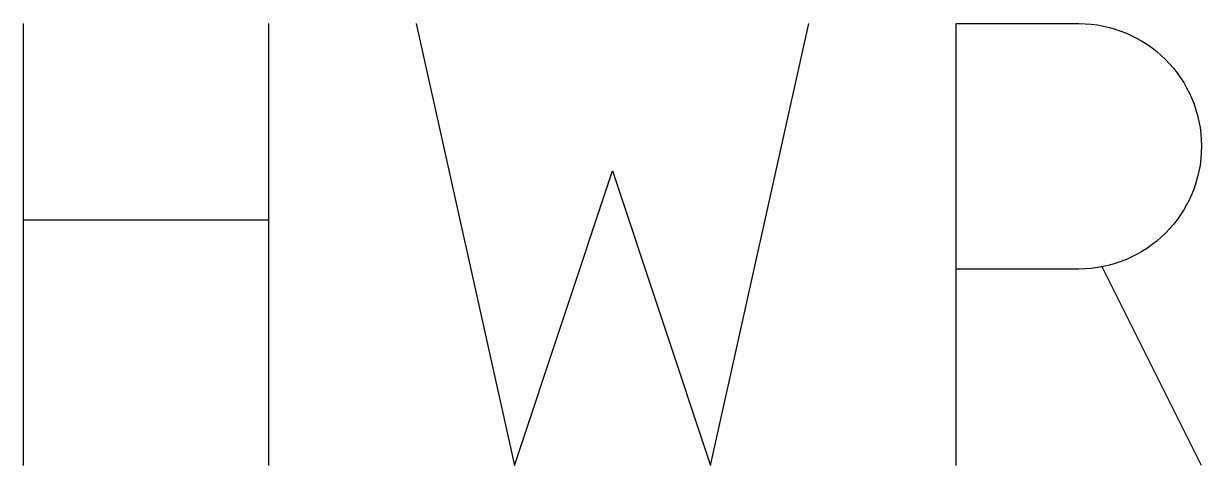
# Model space of a CAD drawing. Header units: millimetres. Extents: x -3.33 to 3.33, y -1.25 to 1.25.
import ezdxf

# ---------------------------------------------------------------- set-up
doc = ezdxf.new("R2010")
doc.units = ezdxf.units.MM

msp = doc.modelspace()

# ---------------------------------------------------------------- linework, layer by layer
at = {"color": 0}
for points in [[(-3.3333, -1.25), (-3.3333, 1.25)], [(-1.9444, -1.25), (-1.9444, 1.25)], [(-1.1111, 1.25), (-0.5556, -1.25), (0, 0.4167), (0.5556, -1.25), (1.1111, 1.25)], [(-3.3333, 0.1389), (-1.9444, 0.1389)], [(3.3333, -1.25), (2.7719, -0.126)]]:
    msp.add_lwpolyline(points, dxfattribs=at)
msp.add_lwpolyline([(1.9444, -1.25), (1.9444, 1.25), (2.6389, 1.25, -1), (2.6389, -0.1389), (1.9444, -0.1389)], format="xyb", dxfattribs=at)

doc.saveas('drawing.dxf')
